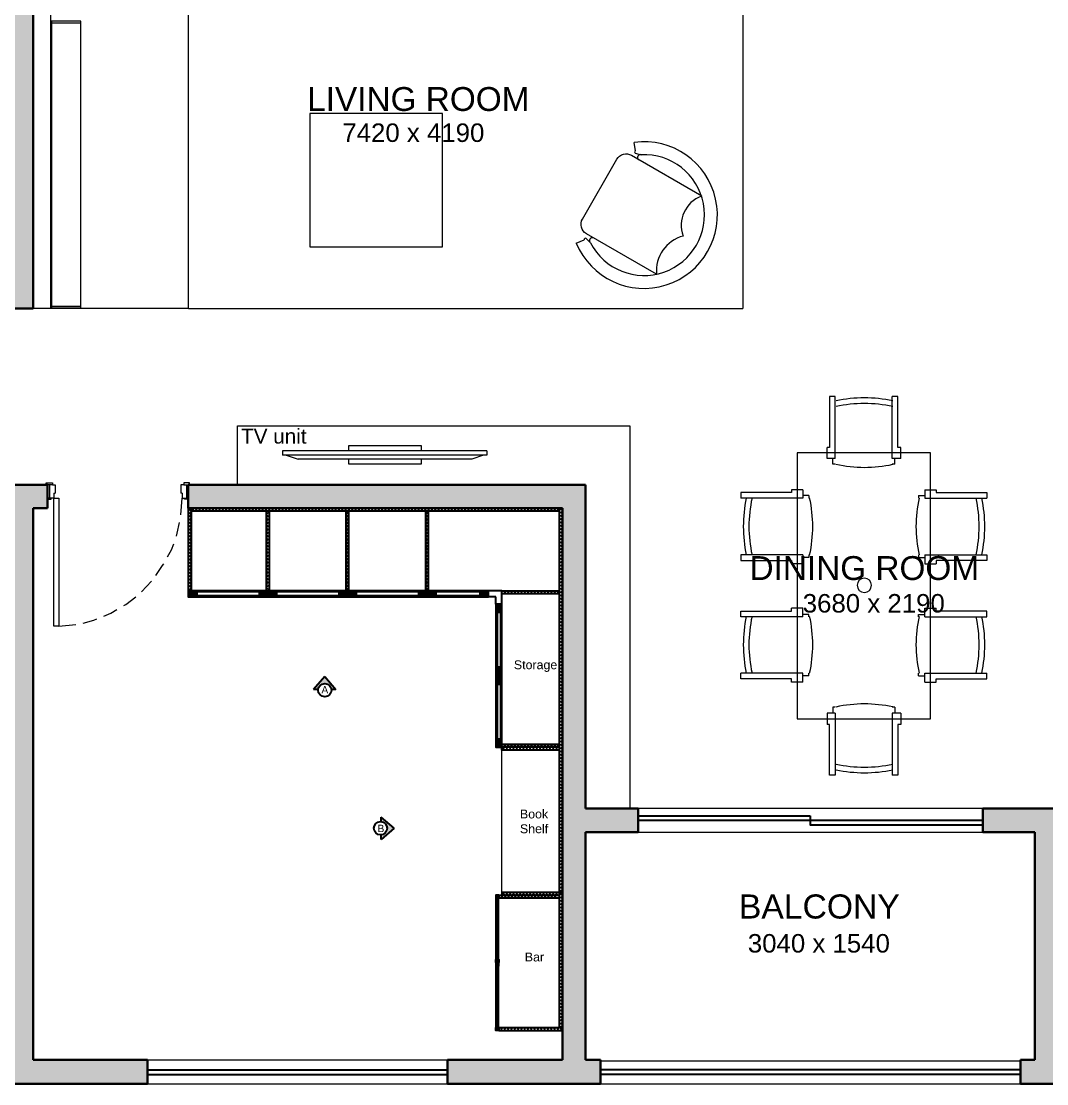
# Model space of a CAD drawing. Header units: millimetres. Extents: x 75500 to 345360, y -224327 to 19532.
# Drawn here: x 92212 to 99149, y -30590 to -23404 of the extents above; entities that cross this region are included whole.
import ezdxf

# ---------------------------------------------------------------- set-up
doc = ezdxf.new("R2010")
doc.units = ezdxf.units.MM
doc.header["$LTSCALE"] = 0.01
doc.layers.add('A- Ele 4', color=250, linetype='Continuous', lineweight=15, true_color=0x333333)
for name, color, linetype, lineweight in [('A- Windows', 150, 'Continuous', 9), ('A-WALL', 7, 'Continuous', 30), ('Cut', 1, 'Continuous', 25), ('ele 0.1', 252, 'Continuous', 13), ('funiture', 11, 'Continuous', 5), ('furniture section', 7, 'Continuous', 25), ('hatch', 251, 'Continuous', 0)]:
    doc.layers.add(name, color=color, linetype=linetype, lineweight=lineweight)
doc.styles.add('Arial$001H0', font='arial.ttf')
doc.styles.get("Standard").update_dxf_attribs({"font": 'arial.ttf'})

# ---------------------------------------------------------------- blocks, each defined once
blk = doc.blocks.new('tv')
at = {"layer": 'funiture'}
for p, q in [((961078.2, -143085), (962460.2, -143085)), ((961078.2, -143114.7), (961078.2, -143085)), ((961099.4, -143085), (961179.1, -143058.8)), ((961179.1, -143058.8), (962355.1, -143058.8)), ((962434.8, -143085), (962355.1, -143058.8)), ((962460.2, -143114.7), (962460.2, -143085)), ((961078.2, -143114.7), (962460.2, -143114.7))]:
    blk.add_line(p, q, dxfattribs=at)
for points in [[(962014.7, -143058.8), (962014.7, -143025), (961519.5, -143025), (961519.5, -143058.8)], [(961519.5, -143114.7), (961519.5, -143148.5), (962014.7, -143148.5), (962014.7, -143114.7)]]:
    blk.add_lwpolyline(points, dxfattribs=at)
blk = doc.blocks.new('azser')
at = {"layer": 'funiture'}
for p, q in [((72586.2, 15185.3), (72628.6, 15185.3)), ((72586.2, 15168.4), (72586.2, 15185.3)), ((72628.6, 15227.7), (72704.7, 15227.7)), ((72628.6, 15168.4), (72628.6, 15227.7)), ((72704.7, 15206.5), (72704.7, 15227.7)), ((72586.2, 14770.5), (72586.2, 14787.5)), ((72586.2, 14770.5), (72628.6, 14770.5)), ((72628.6, 14787.5), (73047.6, 14787.5)), ((72628.6, 14728.2), (72628.6, 14787.5)), ((73047.6, 14749.4), (73047.6, 14787.5)), ((72628.6, 14728.2), (72704.7, 14728.2))]:
    blk.add_line(p, q, dxfattribs=at)
for points in [[(72628.6, 15168.4), (73047.6, 15168.4), (73047.6, 15206.5), (72704.7, 15206.5)], [(72704.7, 14728.2), (72704.7, 14749.4), (73047.6, 14749.4)]]:
    blk.add_lwpolyline(points, dxfattribs=at)
for points in [[(72590.2, 15171.9), (72562.3, 15045.5), (72562.3, 14914.6), (72590.2, 14788.2)], [(72975.9, 14788.2), (73003.8, 14914.6), (73003.8, 15045.5), (72975.9, 15171.9)], [(73014.9, 14788.2), (73041.6, 14914.7), (73041.6, 15045.4), (73014.9, 15171.9)]]:
    blk.add_open_spline(points, degree=3, dxfattribs=at)
blk = doc.blocks.new('werf')
at = {"layer": 'funiture'}
for p, q in [((71803.2, 15227.7), (71727, 15227.7)), ((71727, 15206.5), (71727, 15227.7)), ((71803.2, 15168.4), (71803.2, 15227.7)), ((71845.5, 15185.3), (71803.2, 15185.3)), ((71845.5, 15168.4), (71845.5, 15185.3)), ((71803.2, 14787.5), (71384.1, 14787.5)), ((71384.1, 14749.4), (71384.1, 14787.5)), ((71803.2, 14728.2), (71803.2, 14787.5)), ((71845.5, 14770.5), (71803.2, 14770.5)), ((71845.5, 14770.5), (71845.5, 14787.5)), ((71803.2, 14728.2), (71727, 14728.2))]:
    blk.add_line(p, q, dxfattribs=at)
for points in [[(71803.2, 15168.4), (71384.1, 15168.4), (71384.1, 15206.5), (71727, 15206.5)], [(71727, 14728.2), (71727, 14749.4), (71384.1, 14749.4)]]:
    blk.add_lwpolyline(points, dxfattribs=at)
for points in [[(71421.1, 15171.9), (71394.4, 15045.4), (71394.4, 14914.7), (71421.1, 14788.2)], [(71460.1, 15171.9), (71432.2, 15045.5), (71432.2, 14914.6), (71460.1, 14788.2)], [(71850, 14788.2), (71877.9, 14914.6), (71877.9, 15045.5), (71850, 15171.9)]]:
    blk.add_open_spline(points, degree=3, dxfattribs=at)
blk = doc.blocks.new('werfwef')
at = {"layer": 'funiture'}
for p, q in [((72006.3, 14558.9), (72006.3, 14516.6)), ((72023.3, 14558.9), (72006.3, 14558.9)), ((72425.4, 14558.9), (72408.4, 14558.9)), ((72425.4, 14558.9), (72425.4, 14516.6)), ((71968.2, 14516.6), (71968.2, 14440.4)), ((72023.3, 14516.6), (71968.2, 14516.6)), ((72408.4, 14516.6), (72408.4, 14097.5)), ((72467.7, 14516.6), (72408.4, 14516.6)), ((72467.7, 14516.6), (72467.7, 14440.4)), ((71985.2, 14440.4), (71968.2, 14440.4)), ((72446.5, 14097.5), (72408.4, 14097.5))]:
    blk.add_line(p, q, dxfattribs=at)
for points in [[(72023.3, 14516.6), (72023.3, 14097.5), (71985.2, 14097.5), (71985.2, 14440.4)], [(72467.7, 14440.4), (72446.5, 14440.4), (72446.5, 14097.5)]]:
    blk.add_lwpolyline(points, dxfattribs=at)
for points in [[(72412, 14559.2), (72285.5, 14587), (72154.6, 14587), (72028.1, 14559.1)], [(72028.2, 14173.5), (72154.6, 14145.6), (72285.6, 14145.6), (72412, 14173.5)], [(72028.3, 14134.5), (72154.8, 14107.8), (72285.4, 14107.8), (72411.9, 14134.5)]]:
    blk.add_open_spline(points, degree=3, dxfattribs=at)
blk = doc.blocks.new('qwerf')
at = {"layer": 'funiture'}
for p, q in [((71803.2, 16027.7), (71727, 16027.7)), ((71803.2, 16027.7), (71803.2, 15972.6)), ((71384.1, 16010.7), (71384.1, 15972.6)), ((71803.2, 15972.6), (71384.1, 15972.6)), ((71845.5, 15989.6), (71803.2, 15989.6)), ((71845.5, 15989.6), (71845.5, 15972.6)), ((71727, 15549.4), (71727, 15528.2)), ((71803.2, 15528.2), (71727, 15528.2)), ((71803.2, 15587.5), (71803.2, 15528.2)), ((71845.5, 15570.5), (71803.2, 15570.5)), ((71845.5, 15587.5), (71845.5, 15570.5))]:
    blk.add_line(p, q, dxfattribs=at)
for points in [[(71727, 16027.7), (71727, 16010.7), (71384.1, 16010.7)], [(71803.2, 15587.5), (71384.1, 15587.5), (71384.1, 15549.4), (71727, 15549.4)]]:
    blk.add_lwpolyline(points, dxfattribs=at)
for points in [[(71421.1, 15971.9), (71394.4, 15845.4), (71394.4, 15714.7), (71421.1, 15588.2)], [(71460.1, 15971.9), (71432.2, 15845.5), (71432.2, 15714.6), (71460.1, 15588.2)], [(71850, 15588.2), (71877.9, 15714.6), (71877.9, 15845.5), (71850, 15971.9)]]:
    blk.add_open_spline(points, degree=3, dxfattribs=at)
blk = doc.blocks.new('qwedd')
at = {"layer": 'funiture'}
for p, q in [((72628.6, 16027.7), (72704.7, 16027.7)), ((72628.6, 16027.7), (72628.6, 15972.6)), ((72586.2, 15989.6), (72628.6, 15989.6)), ((72586.2, 15989.6), (72586.2, 15972.6)), ((72628.6, 15972.6), (73047.6, 15972.6)), ((73047.6, 16010.7), (73047.6, 15972.6)), ((72586.2, 15587.5), (72586.2, 15570.5)), ((72586.2, 15570.5), (72628.6, 15570.5)), ((72628.6, 15587.5), (72628.6, 15528.2)), ((72628.6, 15528.2), (72704.7, 15528.2)), ((72704.7, 15549.4), (72704.7, 15528.2))]:
    blk.add_line(p, q, dxfattribs=at)
for points in [[(72704.7, 16027.7), (72704.7, 16010.7), (73047.6, 16010.7)], [(72628.6, 15587.5), (73047.6, 15587.5), (73047.6, 15549.4), (72704.7, 15549.4)]]:
    blk.add_lwpolyline(points, dxfattribs=at)
for points in [[(72590.2, 15971.9), (72562.3, 15845.5), (72562.3, 15714.6), (72590.2, 15588.2)], [(72975.9, 15588.2), (73003.8, 15714.6), (73003.8, 15845.5), (72975.9, 15971.9)], [(73014.9, 15588.2), (73041.6, 15714.7), (73041.6, 15845.4), (73014.9, 15971.9)]]:
    blk.add_open_spline(points, degree=3, dxfattribs=at)
blk = doc.blocks.new('qw f')
at = {"layer": 'funiture'}
for p, q in [((72408.4, 16239.3), (72408.4, 16658.3)), ((72446.5, 16658.3), (72408.4, 16658.3)), ((71968.2, 16239.3), (71968.2, 16315.5)), ((71985.2, 16315.5), (71968.2, 16315.5)), ((72467.7, 16239.3), (72467.7, 16315.5)), ((72023.3, 16239.3), (71968.2, 16239.3)), ((72006.3, 16201.2), (72006.3, 16239.3)), ((72023.3, 16201.2), (72006.3, 16201.2)), ((72467.7, 16239.3), (72408.4, 16239.3)), ((72425.4, 16201.2), (72408.4, 16201.2)), ((72425.4, 16201.2), (72425.4, 16239.3))]:
    blk.add_line(p, q, dxfattribs=at)
for points in [[(72023.3, 16239.3), (72023.3, 16658.3), (71985.2, 16658.3), (71985.2, 16315.5)], [(72467.7, 16315.5), (72446.5, 16315.5), (72446.5, 16658.3)]]:
    blk.add_lwpolyline(points, dxfattribs=at)
for points in [[(72412, 16590.9), (72285.6, 16618.8), (72154.6, 16618.8), (72028.2, 16590.9)], [(72411.9, 16629.9), (72285.4, 16656.5), (72154.8, 16656.5), (72028.3, 16629.9)], [(72028.1, 16201), (72154.6, 16173.1), (72285.5, 16173.1), (72412, 16200.9)]]:
    blk.add_open_spline(points, degree=3, dxfattribs=at)
blk = doc.blocks.new('ASDFGBwrg')
at = {"layer": 'Cut'}
h = blk.add_hatch(color=256, dxfattribs=at)
h.dxf.hatch_style = 1
h.paths.add_polyline_path([(87923.9, 2882.8), (87923.9, 2857.8), (87973.9, 2857.8), (87973.9, 2882.8)])
h.paths.add_polyline_path([(87926.4, 2880.3), (87926.4, 2860.3), (87971.4, 2860.3), (87971.4, 2880.3)], flags=16)
for p, q in [((87926.4, 2880.3), (87971.4, 2860.3)), ((87926.4, 2860.3), (87971.4, 2880.3))]:
    blk.add_line(p, q, dxfattribs=at)
for points in [[(87923.9, 2882.8), (87973.9, 2882.8), (87973.9, 2857.8), (87923.9, 2857.8)], [(87926.4, 2880.3), (87971.4, 2880.3), (87971.4, 2860.3), (87926.4, 2860.3)]]:
    blk.add_lwpolyline(points, close=True, dxfattribs=at)

msp = doc.modelspace()

# ---------------------------------------------------------------- hatches: boundary and pattern name
at = {"layer": 'hatch', "transparency": 33554559}
h = msp.add_hatch(color=256, dxfattribs=at)
h.dxf.hatch_style = 1
h.paths.add_polyline_path([(92431.6, -20198.9), (92431.6, -16927), (95449.6, -16927), (95449.6, -18687.8), (99178.6, -18687.8), (99178.6, -19987.2), (99271.8, -19987.2), (99280.2, -19987.2), (99280.2, -20076.1), (99280.2, -20088.8), (99280.2, -20148.1), (99178.6, -20148.1), (99178.6, -21231.7), (99178.6, -22188.3), (101908.8, -22188.3), (101908.8, -21100.4), (102069.6, -21100.4), (102069.6, -22188.3), (103068.5, -22188.3), (103068.5, -21616.8), (103068.5, -21468.7), (103068.5, -20148.1), (102069.6, -20148.1), (102069.6, -20249.7), (101908.8, -20249.7), (101908.8, -20148.1), (100131, -20148.1), (100131, -20088.8), (100131, -20076.1), (100131, -19987.2), (100139.5, -19987.2), (100228.4, -19987.2), (100228.4, -18687.8), (103229.4, -18687.8), (103229.4, -22349.1), (101138.4, -22349.1), (101138.4, -22438), (101138.4, -22446.5), (101049.5, -22446.5), (101041, -22446.5), (100981.8, -22446.5), (100981.8, -22349.1), (98928.9, -22349.1), (98920.4, -22349.1), (98920.4, -22256), (98920.4, -22247.5), (98920.4, -22188.3), (99022, -22188.3), (99022, -18848.6), (97800.9, -18848.6), (97115.7, -18848.6), (97073.4, -18848.6), (96214.1, -18848.6), (96171.8, -18848.6), (95191.4, -18848.6), (95191.4, -18687.8), (95293, -18687.8), (95293, -17087.8), (95166, -17087.8), (94564.9, -17087.8), (93176.6, -17087.8), (93028.5, -17087.8), (92592.5, -17087.8), (92592.5, -18687.8), (92689.8, -18687.8), (92689.8, -18848.6), (92592.5, -18848.6), (92592.5, -19936.4), (93189.3, -19936.4), (93202, -19936.4), (93202, -20025.3), (93202, -20038), (93202, -20097.3), (92592.5, -20097.3), (92592.5, -20198.9)])
h.paths.add_polyline_path([(101108.8, -18848.6), (102111.9, -18848.6), (102111.9, -19987.2), (101108.8, -19987.2)], flags=16)
h.paths.add_polyline_path([(101227.7, -19278.6), (101227.7, -19543.3), (102081.9, -19543.3), (102081.9, -19278.6)], flags=0)
h.paths.add_polyline_path([(102268.5, -18848.6), (102268.5, -19987.2), (103068.5, -19987.2), (103068.5, -18848.6)], flags=16)
h.paths.add_polyline_path([(102319.2, -19301.7), (102319.2, -19569.1), (103064.6, -19569.1), (103064.6, -19301.7)], flags=0)
h.paths.add_polyline_path([(100389.2, -19987.2), (100389.2, -18848.6), (100952.2, -18848.6), (100952.2, -19987.2)], flags=16)
h.paths.add_polyline_path([(100490.4, -19267.2), (100490.4, -19545.7), (100698.2, -19614.3), (100698.2, -19335.8)], flags=0)
h.paths.add_polyline_path([(81384.2, -22188.3), (82582, -22188.3), (82582, -22349.1), (81540.8, -22349.1), (81540.8, -25938.5), (81540.8, -26518.4), (81540.8, -26539.5), (82442.3, -26539.5), (83153.4, -26539.5), (83343.9, -26539.5), (84050.8, -26539.5), (86912.1, -26539.5), (86912.1, -26437.9), (86971.4, -26437.9), (86979.9, -26437.9), (87073, -26437.9), (87073, -26446.4), (87073, -26539.5), (87161.9, -26539.5), (87170.3, -26539.5), (87170.3, -26628.4), (87170.3, -26636.9), (87170.3, -26696.1), (83492.1, -26696.1), (83492.1, -27496.1), (83331.2, -27496.1), (83331.2, -26696.1), (81384.2, -26696.1)])
h.paths.add_polyline_path([(89070.8, -25345.9), (89070.8, -25257), (89070.8, -25248.5), (89070.8, -25189.3), (89172.4, -25189.3), (89172.4, -23229.5), (89214.7, -23229.5), (89290.9, -23229.5), (89333.3, -23229.5), (89333.3, -23297.2), (89333.3, -23305.7), (89333.3, -23398.8), (89333.3, -23407.3), (89333.3, -25189.3), (90133.2, -25189.3), (90133.2, -23407.3), (90133.2, -23398.8), (90133.2, -23305.7), (90133.2, -23297.2), (90133.2, -23149.1), (92131.1, -23149.1), (92131.1, -22188.3), (92431.6, -22188.3), (92431.6, -22086.7), (92592.5, -22086.7), (92592.5, -22188.3), (94082.4, -22188.3), (94082.4, -22057), (94239, -22057), (94239, -22188.3), (97972.3, -22188.3), (97972.3, -22247.5), (97972.3, -22256), (97972.3, -22349.1), (97959.6, -22349.1), (92292, -22349.1), (92292, -25345.9), (91661.3, -25345.9), (91661.3, -25189.3), (92131.1, -25189.3), (92131.1, -23305.7), (90289.9, -23305.7), (90289.9, -25189.3), (90759.7, -25189.3), (90759.7, -25345.9), (89083.5, -25345.9)])
h.paths.add_polyline_path([(99712, -23635.9), (100981.8, -23635.9), (100981.8, -23496.2), (101041, -23496.2), (101049.5, -23496.2), (101138.4, -23496.2), (101138.4, -23508.9), (101138.4, -23635.9), (103229.4, -23635.9), (103229.4, -30590.3), (102971.2, -30590.3), (102971.2, -30429.4), (103068.5, -30429.4), (103068.5, -30328.6), (103068.5, -30252.4), (103068.5, -29489), (103068.5, -29412.8), (103068.5, -28888.7), (102971.2, -28888.7), (102971.2, -28727.9), (103068.5, -28727.9), (103068.5, -23796.7), (99868.6, -23796.7), (99868.6, -26717.3), (99712, -26717.3)])
h.paths.add_polyline_path([(88122.7, -26539.5), (88131.2, -26539.5), (92380.8, -26539.5), (92389.3, -26539.5), (92389.3, -26628.4), (92389.3, -26636.9), (92389.3, -26696.1), (92292, -26696.1), (92292, -30429.4), (93066.5, -30429.4), (93066.5, -30590.3), (91889.8, -30590.3), (91889.8, -30429.4), (92131.1, -30429.4), (92131.1, -28457), (92029.5, -28457), (92029.5, -28414.6), (92029.5, -28338.4), (92029.5, -28300.4), (92131.1, -28300.4), (92131.1, -26696.1), (91737.5, -26696.1), (91589.3, -26696.1), (88380.9, -26696.1), (88380.9, -28300.4), (89921.6, -28300.4), (89921.6, -28359.6), (89921.6, -28368.1), (89921.6, -28457), (89913.1, -28457), (88220, -28457), (88220, -26696.1), (88122.7, -26696.1), (88122.7, -26636.9), (88122.7, -26628.4)])
h.paths.add_polyline_path([(93341.7, -26539.5), (93350.1, -26539.5), (96029.5, -26539.5), (96029.5, -28727.9), (96385, -28727.9), (96385, -28888.7), (96029.5, -28888.7), (96029.5, -30429.4), (96131.1, -30429.4), (96131.1, -30590.3), (95094, -30590.3), (95094, -30429.4), (95872.9, -30429.4), (95872.9, -26696.1), (95472.9, -26696.1), (94571.3, -26696.1), (93673.9, -26696.1), (93341.7, -26696.1), (93341.7, -26636.9), (93341.7, -26628.4)])
h.paths.add_polyline_path([(86692, -22349.1), (86692, -22188.3), (89333.3, -22188.3), (89333.3, -22446.5), (89172.4, -22446.5), (89172.4, -22349.1), (87593.6, -22349.1), (87593.6, -22835.9), (87593.6, -22984), (87593.6, -24457), (87593.6, -25053.8), (87593.6, -25189.3), (88220, -25189.3), (88220, -25248.5), (88220, -25257), (88220, -25345.9), (88211.6, -25345.9), (87073, -25345.9), (87073, -25477.1), (87073, -25489.8), (86979.9, -25489.8), (86971.4, -25489.8), (86912.1, -25489.8), (86912.1, -25345.9), (86772.4, -25345.9), (86759.7, -25345.9), (86759.7, -25257), (86759.7, -25248.5), (86759.7, -25189.3), (87390.4, -25189.3), (87390.4, -25053.8), (87390.4, -24457), (87390.4, -22984), (87390.4, -22835.9), (87390.4, -22349.1)])
h.paths.add_polyline_path([(98717.3, -28888.7), (98717.3, -28727.9), (99712, -28727.9), (99712, -27716.2), (99868.6, -27716.2), (99868.6, -28727.9), (101100.3, -28727.9), (101108.8, -28727.9), (101108.8, -28816.7), (101108.8, -28888.7), (100190.3, -28888.7), (100190.3, -28990.3), (100131, -28990.3), (100118.3, -28990.3), (100029.4, -28990.3), (100029.4, -28977.6), (100029.4, -28888.7), (99229.4, -28888.7), (99229.4, -30429.4), (100029.4, -30429.4), (100029.4, -29777.6), (100029.4, -29769.1), (100118.3, -29769.1), (100131, -29769.1), (100190.3, -29769.1), (100190.3, -30429.4), (100291.8, -30429.4), (100291.8, -30590.3), (98971.2, -30590.3), (98971.2, -30429.4), (99068.6, -30429.4), (99068.6, -28888.7)])
h.paths.add_polyline_path([(84613.7, -22349.1), (84613.7, -22188.3), (85913.2, -22188.3), (85913.2, -22349.1), (85811.6, -22349.1), (85811.6, -25189.3), (85913.2, -25189.3), (85913.2, -25248.5), (85913.2, -25257), (85913.2, -25345.9), (85900.5, -25345.9), (85650.8, -25345.9), (85650.8, -22349.1)])
h.paths.add_polyline_path([(93472.9, -18848.6), (93472.9, -18687.8), (94239, -18687.8), (94239, -19449.7), (94239, -20228.5), (94082.4, -20228.5), (94082.4, -20097.3), (93980.8, -20097.3), (93980.8, -20025.3), (93980.8, -19936.4), (93989.3, -19936.4), (94082.4, -19936.4), (94082.4, -18848.6)])
h.paths.add_polyline_path([(89333.3, -24402.5), (89333.3, -24487.8), (89333.3, -24356.5)])
at = {"layer": 'hatch'}
h = msp.add_hatch(dxfattribs=at)
h.set_pattern_fill('ANSI37', color=256, scale=5, angle=180)
h.set_pattern_definition([(225, (93361.174, -26696.141), (11.2253, -11.2253), []), (315, (93361.174, -26696.141), (11.2253, 11.2253), [])])
h.paths.add_polyline_path([(93341.7, -26696.1), (93341.7, -27256.1), (93361.2, -27256.1), (93361.2, -26715.1), (93361.2, -26696.1)])
h = msp.add_hatch(dxfattribs=at)
h.set_pattern_fill('ANSI37', color=256, scale=5, angle=180)
h.set_pattern_definition([(225, (95853.858, -26696.141), (11.22532, -11.22532), []), (315, (95853.858, -26696.141), (11.22532, 11.22532), [])])
h.paths.add_polyline_path([(93361.2, -26696.1), (93361.2, -26715.1), (93866.4, -26715.1), (93885.4, -26715.1), (94390.6, -26715.1), (94409.6, -26715.1), (94914.9, -26715.1), (94933.9, -26715.1), (95853.9, -26715.1), (95853.9, -26696.1)])
h = msp.add_hatch(dxfattribs=at)
h.set_pattern_fill('ANSI37', color=256, scale=5, angle=180)
h.set_pattern_definition([(225, (93870.927, -27256.141), (11.2253, -11.2253), []), (315, (93870.927, -27256.141), (11.2253, 11.2253), [])])
h.paths.add_polyline_path([(93870.9, -27256.1), (93889.9, -27256.1), (93889.9, -26715.1), (93870.9, -26715.1)])
h = msp.add_hatch(dxfattribs=at)
h.set_pattern_fill('ANSI37', color=256, scale=5, angle=180)
h.set_pattern_definition([(225, (94409.73, -27256.141), (11.2253, -11.2253), []), (315, (94409.73, -27256.141), (11.2253, 11.2253), [])])
h.paths.add_polyline_path([(94409.7, -27256.1), (94428.7, -27256.1), (94428.7, -26715.1), (94409.7, -26715.1)])
h = msp.add_hatch(dxfattribs=at)
h.set_pattern_fill('ANSI37', color=256, scale=5, angle=180)
h.set_pattern_definition([(225, (94948.433, -27256.141), (11.2253, -11.2253), []), (315, (94948.433, -27256.141), (11.2253, 11.2253), [])])
h.paths.add_polyline_path([(94948.4, -27256.1), (94967.4, -27256.1), (94967.4, -26715.1), (94948.4, -26715.1)])
h = msp.add_hatch(dxfattribs=at)
h.set_pattern_fill('ANSI37', color=256, scale=5, angle=180)
h.set_pattern_definition([(225, (95872.858, -26715.141), (11.22532, -11.22532), []), (315, (95872.858, -26715.141), (11.22532, 11.22532), [])])
h.paths.add_polyline_path([(95872.9, -26696.1), (95853.9, -26696.1), (95853.9, -30210.4), (95872.9, -30210.4)])
h = msp.add_hatch(dxfattribs=at)
h.set_pattern_fill('ANSI34', color=256, angle=180)
h.set_pattern_definition([(225, (93374.215, -27296.141), (13.4704, -13.4704), []), (225, (93369.725, -27296.141), (13.4704, -13.4704), []), (225, (93365.235, -27296.141), (13.4704, -13.4704), []), (225, (93360.745, -27296.141), (13.4704, -13.4704), [])])
h.paths.add_polyline_path([(93341.7, -27256.1), (93341.7, -27296.1), (93880.4, -27296.1), (93880.4, -27256.1)])
h.paths.add_polyline_path([(93349.2, -27263.6), (93349.2, -27288.6), (93872.9, -27288.6), (93872.9, -27263.6)], flags=16)
h = msp.add_hatch(dxfattribs=at)
h.set_pattern_fill('ANSI34', color=256, angle=180)
h.set_pattern_definition([(225, (93912.968, -27296.141), (13.4704, -13.4704), []), (225, (93908.478, -27296.141), (13.4704, -13.4704), []), (225, (93903.988, -27296.141), (13.4704, -13.4704), []), (225, (93899.498, -27296.141), (13.4704, -13.4704), [])])
h.paths.add_polyline_path([(93880.4, -27256.1), (93880.4, -27296.1), (94419.2, -27296.1), (94419.2, -27256.1)])
h.paths.add_polyline_path([(93887.9, -27263.6), (93887.9, -27288.6), (94411.7, -27288.6), (94411.7, -27263.6)], flags=16)
h = msp.add_hatch(dxfattribs=at)
h.set_pattern_fill('ANSI34', color=256, angle=180)
h.set_pattern_definition([(225, (94451.722, -27296.141), (13.4704, -13.4704), []), (225, (94447.232, -27296.141), (13.4704, -13.4704), []), (225, (94442.741, -27296.141), (13.4704, -13.4704), []), (225, (94438.251, -27296.141), (13.4704, -13.4704), [])])
h.paths.add_polyline_path([(94419.2, -27256.1), (94419.2, -27296.1), (94957.9, -27296.1), (94957.9, -27256.1)])
h.paths.add_polyline_path([(94426.7, -27263.6), (94426.7, -27288.6), (94950.4, -27288.6), (94950.4, -27263.6)], flags=16)
h = msp.add_hatch(dxfattribs=at)
h.set_pattern_fill('ANSI34', color=256, angle=180)
h.set_pattern_definition([(225, (95443.705, -27256.141), (13.4704, -13.4704), []), (225, (95439.215, -27256.141), (13.4704, -13.4704), []), (225, (95434.725, -27256.141), (13.4704, -13.4704), []), (225, (95430.235, -27256.141), (13.4704, -13.4704), [])])
h.paths.add_polyline_path([(94957.9, -27256.1), (94957.9, -27296.1), (95372.9, -27296.1), (95372.9, -27256.1)])
h.paths.add_polyline_path([(95365.4, -27288.6), (95365.4, -27263.6), (95386.2, -27263.6), (95001.2, -27263.6), (94965.4, -27263.6), (94965.4, -27288.6), (95001.2, -27288.6), (95386.2, -27288.6)])
h = msp.add_hatch(dxfattribs=at)
h.set_pattern_fill('ANSI37', color=256, scale=5, angle=180)
h.set_pattern_definition([(225, (95853.858, -27256.141), (11.2253, -11.2253), []), (315, (95853.858, -27256.141), (11.2253, 11.2253), [])])
h.paths.add_polyline_path([(95853.9, -27256.1), (95462.9, -27256.1), (95462.9, -27275.1), (95853.9, -27275.1)])
h = msp.add_hatch(dxfattribs=at)
h.set_pattern_fill('ANSI34', color=256, angle=180)
h.set_pattern_definition([(225, (95462.858, -27346.141), (13.4704, -13.4704), []), (225, (95458.368, -27346.141), (13.4704, -13.4704), []), (225, (95453.878, -27346.141), (13.4704, -13.4704), []), (225, (95449.388, -27346.141), (13.4704, -13.4704), [])])
h.paths.add_polyline_path([(95462.9, -27828.8), (95462.9, -27346.1), (95422.9, -27346.1), (95422.9, -27828.8)])
h.paths.add_polyline_path([(95455.4, -27821.3), (95455.4, -27771.3), (95455.4, -27403.6), (95455.4, -27353.6), (95430.4, -27353.6), (95430.4, -27403.6), (95430.4, -27771.3), (95430.4, -27821.3)], flags=16)
h.paths.add_polyline_path([(95452.9, -27401.1), (95452.9, -27356.1), (95432.9, -27356.1), (95432.9, -27401.1)], flags=0)
h = msp.add_hatch(color=256, dxfattribs=at)
h.dxf.hatch_style = 1
h.paths.add_polyline_path([(94189.7, -27923.1), (94264.9, -27835.1), (94340.2, -27923.1), (94309.6, -27923.1, 0.892212), (94220.2, -27923.1)])
h = msp.add_hatch(dxfattribs=at)
h.set_pattern_fill('ANSI34', color=256, angle=180)
h.set_pattern_definition([(225, (95462.858, -27831.784), (13.4704, -13.4704), []), (225, (95458.368, -27831.784), (13.4704, -13.4704), []), (225, (95453.878, -27831.784), (13.4704, -13.4704), []), (225, (95449.388, -27831.784), (13.4704, -13.4704), [])])
h.paths.add_polyline_path([(95462.9, -28295.4), (95462.9, -27831.8), (95422.9, -27831.8), (95422.9, -28314.4), (95462.9, -28314.4)])
h.paths.add_polyline_path([(95455.4, -28256.9), (95455.4, -27889.3), (95455.4, -27839.3), (95430.4, -27839.3), (95430.4, -27889.3), (95430.4, -28256.9), (95430.4, -28306.9), (95455.4, -28306.9)], flags=16)
h.paths.add_polyline_path([(95452.9, -27886.8), (95452.9, -27841.8), (95432.9, -27841.8), (95432.9, -27886.8)], flags=0)
h = msp.add_hatch(dxfattribs=at)
h.set_pattern_fill('ANSI37', color=256, scale=5, angle=180)
h.set_pattern_definition([(225, (95853.858, -28295.427), (11.2253, -11.2253), []), (315, (95853.858, -28295.427), (11.2253, 11.2253), [])])
h.paths.add_polyline_path([(95853.9, -28295.4), (95462.9, -28295.4), (95462.9, -28314.4), (95853.9, -28314.4)])
h = msp.add_hatch(dxfattribs=at)
h.set_pattern_fill('ANSI37', color=256, scale=5, angle=180)
h.set_pattern_definition([(225, (95462.858, -28333.427), (11.2253, -11.2253), []), (315, (95462.858, -28333.427), (11.2253, 11.2253), [])])
h.paths.add_polyline_path([(95462.9, -28333.4), (95462.9, -28314.4), (95853.9, -28314.4), (95853.9, -28333.4)])
h = msp.add_hatch(color=256, dxfattribs=at)
h.dxf.hatch_style = 1
h.paths.add_polyline_path([(94646.9, -28786.9), (94735, -28862.2), (94646.9, -28937.5), (94646.9, -28906.9, 0.892212), (94646.9, -28817.5)])
h = msp.add_hatch(color=256, dxfattribs=at)
h.dxf.hatch_style = 1
h.paths.add_polyline_path([(95422.9, -29314.4), (95422.9, -29334.4), (95427.9, -29334.4), (95427.9, -29319.4), (95437.9, -29319.4), (95437.9, -29334.4), (95442.9, -29334.4), (95442.9, -29314.4)])
h = msp.add_hatch(dxfattribs=at)
h.set_pattern_fill('ANSI37', color=256, scale=5, angle=180)
h.set_pattern_definition([(225, (95833.858, -29314.427), (11.2253, -11.2253), []), (315, (95833.858, -29314.427), (11.2253, 11.2253), [])])
h.paths.add_polyline_path([(95833.9, -29314.4), (95442.9, -29314.4), (95442.9, -29333.4), (95833.9, -29333.4)])
h = msp.add_hatch(dxfattribs=at)
h.set_pattern_fill('ANSI37', color=256, scale=5, angle=180)
h.set_pattern_definition([(225, (95462.858, -29314.427), (11.2253, -11.2253), []), (315, (95462.858, -29314.427), (11.2253, 11.2253), [])])
h.paths.add_polyline_path([(95853.9, -29314.4), (95853.9, -29295.4), (95462.9, -29295.4), (95462.9, -29314.4)])
h = msp.add_hatch(color=256, dxfattribs=at)
h.dxf.hatch_style = 1
h.paths.add_polyline_path([(95422.9, -29770.4), (95422.9, -29750.4), (95427.9, -29750.4), (95427.9, -29765.4), (95428.9, -29765.4), (95436.9, -29765.4), (95437.9, -29765.4), (95437.9, -29750.4), (95442.9, -29750.4), (95442.9, -29770.4)])
h = msp.add_hatch(color=256, dxfattribs=at)
h.dxf.hatch_style = 1
h.paths.add_polyline_path([(95422.9, -29773.4), (95422.9, -29793.4), (95427.9, -29793.4), (95427.9, -29778.4), (95437.9, -29778.4), (95437.9, -29793.4), (95442.9, -29793.4), (95442.9, -29773.4)])
h = msp.add_hatch(color=256, dxfattribs=at)
h.dxf.hatch_style = 1
h.paths.add_polyline_path([(95422.9, -30229.4), (95422.9, -30209.4), (95427.9, -30209.4), (95427.9, -30224.4), (95428.9, -30224.4), (95436.9, -30224.4), (95437.9, -30224.4), (95437.9, -30209.4), (95442.9, -30209.4), (95442.9, -30229.4)])
h = msp.add_hatch(dxfattribs=at)
h.set_pattern_fill('ANSI37', color=256, scale=5, angle=180)
h.set_pattern_definition([(225, (95852.858, -30210.427), (11.2253, -11.2253), []), (315, (95852.858, -30210.427), (11.2253, 11.2253), [])])
h.paths.add_polyline_path([(95872.9, -30210.4), (95833.9, -30210.4), (95442.9, -30210.4), (95442.9, -30229.4), (95872.9, -30229.4)])

# ---------------------------------------------------------------- linework, layer by layer
at = {"color": 7, "linetype": 'Continuous', "lineweight": 5}
for p, q in [((92402, -26539.5), (92402, -26628.4)), ((92423.2, -26539.5), (92440.1, -26539.5)), ((92440.1, -26539.5), (92440.1, -26594.6)), ((93290.9, -26539.5), (93290.9, -26594.6)), ((93312, -26539.5), (93290.9, -26539.5)), ((93329, -26539.5), (93329, -26628.4)), ((92431.6, -26628.4), (92402, -26628.4)), ((92431.6, -26594.6), (92431.6, -26628.4)), ((92431.6, -26594.6), (92440.1, -26594.6)), ((93299.3, -26594.6), (93290.9, -26594.6)), ((93299.3, -26594.6), (93299.3, -26628.4)), ((93299.3, -26628.4), (93329, -26628.4))]:
    msp.add_line(p, q, dxfattribs=at)
at = {"color": 8, "linetype": 'Continuous', "lineweight": 5}
for p, q in [((93290.9, -26742.7), (93299.3, -26628.4)), ((93024.2, -27263.3), (93091.9, -27191.4)), ((92465.5, -27496.1), (92579.8, -27483.4)), ((98717.3, -28727.9), (96385, -28727.9)), ((96385, -28888.7), (98717.3, -28888.7)), ((95422.9, -29750.4), (95422.9, -29334.4)), ((95442.9, -29770.4), (95442.9, -29334.4)), ((95442.9, -29750.4), (95442.9, -29334.4)), ((95422.9, -30209.4), (95422.9, -29793.4)), ((95442.9, -30209.4), (95442.9, -29793.4)), ((95442.9, -30209.4), (95442.9, -29793.4)), ((93066.5, -30429.4), (95094, -30429.4)), ((98971.2, -30437.9), (96131.1, -30437.9)), ((93066.5, -30590.3), (95094, -30590.3)), ((96131.1, -30590.3), (98971.2, -30590.3))]:
    msp.add_line(p, q, dxfattribs=at)
at = {"color": 7, "linetype": 'Continuous', "lineweight": 5}
for points in [[(92380.8, -26539.5), (92380.8, -26526.8), (92423.2, -26526.8), (92423.2, -26539.5)], [(93350.1, -26539.5), (93350.1, -26526.8), (93312, -26526.8), (93312, -26539.5)], [(92465.5, -26628.4), (92465.5, -27496.1), (92431.6, -27496.1), (92431.6, -26628.4)]]:
    msp.add_lwpolyline(points, close=True, dxfattribs=at)
for points in [[(92402, -26628.4), (92389.3, -26628.4), (92389.3, -26636.9), (92414.7, -26636.9), (92414.7, -26628.4)], [(93329, -26628.4), (93341.7, -26628.4), (93341.7, -26636.9), (93316.3, -26636.9), (93316.3, -26628.4)]]:
    msp.add_lwpolyline(points, dxfattribs=at)
at = {"color": 8, "linetype": 'Continuous', "lineweight": 5}
for points in [[(93261.3, -26886.6), (93265.5, -26865.5), (93282.4, -26793.5)], [(93202, -27026.3), (93227.4, -26979.7), (93244.3, -26937.4)], [(93121.6, -27153.3), (93168.1, -27085.6), (93176.6, -27072.9)], [(92905.7, -27356.5), (92918.4, -27348), (92986.1, -27297.2)], [(92630.6, -27475), (92702.5, -27453.8), (92723.7, -27445.3)], [(92770.3, -27428.4), (92816.8, -27407.2), (92859.1, -27381.8)]]:
    msp.add_lwpolyline(points, dxfattribs=at)
at = {"layer": 'A- Ele 4'}
for p, q in [((92292, -22758.7), (92292, -24849.1)), ((93342, -25345.9), (93342, -22829.3)), ((92412, -25345.9), (92412, -22911.1)), ((92415.5, -23404.1), (92415.5, -25343.4)), ((92614.5, -23404.1), (92415.5, -23404.1)), ((92415.5, -23414.1), (92614.5, -23414.1)), ((92614.5, -25343.4), (92614.5, -23404.1)), ((96366.6, -24280.8), (96358.8, -24223)), ((96365.6, -24295), (96405.6, -24306.5)), ((92292, -25345.9), (92292, -24849.1)), ((95966.5, -24903.9), (96020.5, -24881.6)), ((96032.3, -24873.6), (96062.3, -24902.4)), ((93342, -25345.9), (92412, -25345.9)), ((92615.5, -25333.4), (92415.5, -25333.4)), ((92614.5, -25343.4), (92415.5, -25343.4)), ((93673.9, -26539.5), (93673.9, -26139.5)), ((93673.9, -26139.5), (96329.5, -26139.5)), ((96329.5, -26139.5), (96329.5, -28727.9)), ((95872.9, -27297.2), (95872.9, -30429.4)), ((95462.9, -29314.4), (95462.9, -28314.4))]:
    msp.add_line(p, q, dxfattribs=at)
at = {"layer": 'A- Windows', "lineweight": 25}
for p, q in [((96385, -28778.7), (97549, -28778.7)), ((96385, -28808.3), (98717.3, -28808.3)), ((95428.9, -29319.4), (95428.9, -29765.4)), ((95428.9, -29319.4), (95436.9, -29319.4)), ((95436.9, -29319.4), (95436.9, -29765.4)), ((95428.9, -29765.4), (95436.9, -29765.4)), ((95428.9, -29778.4), (95428.9, -30224.4)), ((95428.9, -29778.4), (95436.9, -29778.4)), ((95436.9, -29778.4), (95436.9, -30224.4)), ((95428.9, -30224.4), (95436.9, -30224.4)), ((93066.5, -30497.2), (95094, -30497.2)), ((93066.5, -30526.8), (95094, -30526.8)), ((98971.2, -30497.2), (96131.1, -30497.2)), ((98971.2, -30526.8), (96131.1, -30526.8))]:
    msp.add_line(p, q, dxfattribs=at)
msp.add_lwpolyline([(97549, -28778.7), (97549, -28837.9), (98717.3, -28837.9)], dxfattribs=at)
at = {"layer": 'A-WALL'}
for p, q in [((92292, -22349.1), (92292, -25345.9)), ((91661.3, -25345.9), (92292, -25345.9)), ((88122.7, -26539.5), (92389.3, -26539.5)), ((92389.3, -26696.1), (92389.3, -26539.5)), ((93341.7, -26539.5), (96029.5, -26539.5)), ((93341.7, -26696.1), (93341.7, -26539.5)), ((96029.5, -28727.9), (96029.5, -26539.5)), ((92292, -26696.1), (92389.3, -26696.1)), ((92292, -30429.4), (92292, -26696.1)), ((93341.7, -26696.1), (95872.9, -26696.1)), ((95872.9, -30429.4), (95872.9, -26696.1)), ((96029.5, -28727.9), (96385, -28727.9)), ((96385, -28727.9), (96385, -28888.7)), ((98717.3, -28888.7), (98717.3, -28727.9)), ((98717.3, -28727.9), (99712, -28727.9)), ((96029.5, -28888.7), (96385, -28888.7)), ((96029.5, -30429.4), (96029.5, -28888.7)), ((98717.3, -28888.7), (99068.6, -28888.7)), ((99068.6, -30429.4), (99068.6, -28888.7)), ((92292, -30429.4), (93066.5, -30429.4)), ((93066.5, -30429.4), (93066.5, -30590.3)), ((95094, -30590.3), (95094, -30429.4)), ((95094, -30429.4), (95872.9, -30429.4)), ((96029.5, -30429.4), (96131.1, -30429.4)), ((96131.1, -30590.3), (96131.1, -30429.4)), ((98971.2, -30429.4), (99068.6, -30429.4)), ((98971.2, -30590.3), (98971.2, -30429.4)), ((91889.8, -30590.3), (93066.5, -30590.3)), ((95094, -30590.3), (96131.1, -30590.3)), ((98971.2, -30590.3), (100291.8, -30590.3))]:
    msp.add_line(p, q, dxfattribs=at)
at = {"layer": 'Cut'}
for centre in [(94264.9, -27928.2), (94641.8, -28862.2)]:
    msp.add_circle(centre, 45, dxfattribs=at)
at = {"layer": 'ele 0.1'}
for p in [(97092, -22349.1), (93342, -25345.9)]:
    msp.add_line(p, (97092, -25345.9), dxfattribs=at)
at = {"layer": 'funiture'}
for points in [[(94163.3, -24929.9), (95060.6, -24929.9), (95060.6, -24028.3), (94163.3, -24028.3)], [(97460.1, -26323.7), (97460.1, -28122.6), (98361.7, -28122.6), (98361.7, -26323.7)]]:
    msp.add_lwpolyline(points, close=True, dxfattribs=at)
msp.add_lwpolyline([(96508.9, -25114.2), (96034.6, -24841, -0.414214), (96007.8, -24741.4), (96240.7, -24337.1, -0.414214), (96340.3, -24310.3), (96814.6, -24583.6), (96812.8, -24586.7)], format="xyb", dxfattribs=at)
msp.add_lwpolyline([(92412, -25345.9), (92292, -25345.9)], dxfattribs=at)
for centre, radius, start, end in [((96424.9, -24714.5), 495.9, 202.44668, 97.65544), ((96367.6, -24288), 7.29, 97.65544, 253.96941), ((96424.9, -24714.5), 408.4, 207.3884, 92.71372), ((96399.9, -24325.9), 20.2, 73.72519, 228.11924), ((96886.2, -24783.1), 209.7, 110.49442, 200.40497), ((96753.6, -25093.4), 245.7, 105.08267, 184.8705), ((96027.2, -24878.8), 7.29, 46.13271, 202.44668), ((96076.2, -24887.8), 20.2, 71.98288, 226.37693)]:
    msp.add_arc(centre, radius, start, end, dxfattribs=at)
for points in [[(97915.2, -27170.2), (97888.3, -27170.2), (97866.5, -27192), (97866.5, -27218.9)], [(97866.5, -27218.9), (97866.5, -27245.8), (97888.3, -27267.6), (97915.2, -27267.6)], [(97963.8, -27218.9), (97963.8, -27192), (97942, -27170.2), (97915.2, -27170.2)], [(97915.2, -27267.6), (97942, -27267.6), (97963.8, -27245.8), (97963.8, -27218.9)]]:
    msp.add_open_spline(points, degree=3, dxfattribs=at)
at = {"layer": 'furniture section'}
for p, q in [((93341.7, -26696.1), (93341.7, -27256.1)), ((93361.2, -26696.1), (93341.7, -26696.1)), ((93361.2, -26696.1), (95872.9, -26696.1)), ((93361.2, -26696.1), (93361.2, -27256.1)), ((93361.2, -26715.1), (95853.9, -26715.1)), ((93870.9, -27256.1), (93870.9, -26715.1)), ((93889.9, -27256.1), (93889.9, -26715.1)), ((94409.7, -27256.1), (94409.7, -26715.1)), ((94428.7, -27256.1), (94428.7, -26715.1)), ((94832.2, -26715.1), (94851.2, -26715.1)), ((94948.4, -27256.1), (94948.4, -26715.1)), ((94967.4, -27256.1), (94967.4, -26715.1)), ((95853.9, -30210.4), (95853.9, -26696.1)), ((95872.9, -30229.4), (95872.9, -26696.1)), ((93341.7, -27256.1), (93341.7, -27296.1)), ((93361.2, -27256.1), (93341.7, -27256.1)), ((93341.7, -27256.1), (93361.2, -27256.1)), ((93870.9, -27256.1), (93889.9, -27256.1)), ((94409.7, -27256.1), (94428.7, -27256.1)), ((94438.7, -27256.1), (94419.2, -27256.1)), ((94419.2, -27256.1), (94438.7, -27256.1)), ((94948.4, -27256.1), (94967.4, -27256.1)), ((94957.9, -27256.1), (94957.9, -27296.1)), ((94957.9, -27256.1), (94957.9, -27296.1)), ((95462.9, -27256.1), (95372.9, -27256.1)), ((95422.9, -27296.1), (95372.9, -27296.1)), ((95422.9, -27346.1), (95422.9, -27296.1)), ((95462.9, -27256.1), (95853.9, -27256.1)), ((95462.9, -27346.1), (95462.9, -27256.1)), ((95462.9, -27275.1), (95853.9, -27275.1)), ((95462.9, -27346.1), (95422.9, -27346.1)), ((94264.9, -27835.1), (94189.7, -27923.1)), ((94264.9, -27835.1), (94340.2, -27923.1)), ((95462.9, -27828.8), (95422.9, -27828.8)), ((95462.9, -27831.8), (95422.9, -27831.8)), ((94220.2, -27923.1), (94189.7, -27923.1)), ((94340.2, -27923.1), (94309.6, -27923.1)), ((95853.9, -28295.4), (95462.9, -28295.4)), ((95853.9, -28314.4), (95462.9, -28314.4)), ((95462.9, -28333.4), (95462.9, -28314.4)), ((95853.9, -28333.4), (95462.9, -28333.4)), ((94735, -28862.2), (94646.9, -28786.9)), ((94646.9, -28817.5), (94646.9, -28786.9)), ((94735, -28862.2), (94646.9, -28937.5)), ((94646.9, -28937.5), (94646.9, -28906.9)), ((95442.9, -29314.4), (95853.9, -29314.4)), ((95442.9, -29314.4), (95442.9, -29333.4)), ((95462.9, -29295.4), (95873.9, -29295.4)), ((95462.9, -29295.4), (95462.9, -29314.4)), ((95427.9, -29334.4), (95428.9, -29334.4)), ((95437.9, -29334.4), (95436.9, -29334.4)), ((95442.9, -29333.4), (95853.9, -29333.4)), ((95427.9, -29750.4), (95428.9, -29750.4)), ((95437.9, -29750.4), (95436.9, -29750.4)), ((95442.9, -29770.4), (95442.9, -29751.4)), ((95427.9, -29793.4), (95428.9, -29793.4)), ((95437.9, -29793.4), (95436.9, -29793.4)), ((95427.9, -30209.4), (95428.9, -30209.4)), ((95437.9, -30209.4), (95436.9, -30209.4)), ((95442.9, -30210.4), (95872.9, -30210.4)), ((95442.9, -30229.4), (95442.9, -30210.4)), ((95442.9, -30229.4), (95872.9, -30229.4))]:
    msp.add_line(p, q, dxfattribs=at)
for points in [[(93880.4, -27256.1), (93341.7, -27256.1), (93341.7, -27296.1), (93880.4, -27296.1)], [(93872.9, -27263.6), (93349.2, -27263.6), (93349.2, -27288.6), (93872.9, -27288.6)], [(94419.2, -27256.1), (93880.4, -27256.1), (93880.4, -27296.1), (94419.2, -27296.1)], [(94411.7, -27263.6), (93887.9, -27263.6), (93887.9, -27288.6), (94411.7, -27288.6)], [(94957.9, -27256.1), (94419.2, -27256.1), (94419.2, -27296.1), (94957.9, -27296.1)], [(94950.4, -27263.6), (94426.7, -27263.6), (94426.7, -27288.6), (94950.4, -27288.6)], [(95372.9, -27256.1), (94957.9, -27256.1), (94957.9, -27296.1), (95372.9, -27296.1)], [(95365.4, -27263.6), (94965.4, -27263.6), (94965.4, -27288.6), (95365.4, -27288.6)], [(95430.4, -27821.3), (95455.4, -27821.3), (95455.4, -27353.6), (95430.4, -27353.6)], [(95430.4, -27839.3), (95430.4, -28306.9), (95455.4, -28306.9), (95455.4, -27839.3)], [(95442.9, -29314.4), (95422.9, -29314.4), (95422.9, -29334.4), (95427.9, -29334.4), (95427.9, -29319.4), (95437.9, -29319.4), (95437.9, -29334.4), (95442.9, -29334.4)], [(95442.9, -29770.4), (95422.9, -29770.4), (95422.9, -29750.4), (95427.9, -29750.4), (95427.9, -29765.4), (95437.9, -29765.4), (95437.9, -29750.4), (95442.9, -29750.4)], [(95442.9, -29773.4), (95422.9, -29773.4), (95422.9, -29793.4), (95427.9, -29793.4), (95427.9, -29778.4), (95437.9, -29778.4), (95437.9, -29793.4), (95442.9, -29793.4)], [(95442.9, -30229.4), (95422.9, -30229.4), (95422.9, -30209.4), (95427.9, -30209.4), (95427.9, -30224.4), (95437.9, -30224.4), (95437.9, -30209.4), (95442.9, -30209.4)]]:
    msp.add_lwpolyline(points, close=True, dxfattribs=at)
for points in [[(95462.9, -27828.8), (95462.9, -27346.1), (95422.9, -27346.1), (95422.9, -27828.8)], [(95422.9, -27831.8), (95422.9, -28314.4), (95462.9, -28314.4), (95462.9, -27831.8)]]:
    msp.add_lwpolyline(points, dxfattribs=at)

# ---------------------------------------------------------------- block references
at = {"layer": 'A-WALL'}
for name in ['qw f', 'qwerf', 'qwedd', 'werf', 'azser', 'werfwef']:
    msp.add_blockref(name, (25695.1, -42601.1), dxfattribs=at)
at = {"layer": 'Cut'}
for p, rotation in [((181323, -24405.8), 180), ((181796.8, -24405.8), 180), ((181861.8, -24405.8), 180), ((182335.5, -24405.8), 180), ((182400.5, -24405.8), 180), ((182874.3, -24405.8), 180), ((182939.3, -24405.8), 180), ((183289.2, -24405.8), 180), ((92572.6, 60570.2), 270), ((92572.6, 60152.6), 270), ((92572.6, 60084.6), 270), ((92572.6, 59666.9), 270)]:
    msp.add_blockref('ASDFGBwrg', p, dxfattribs=dict(at, rotation=rotation))
at = {"layer": 'funiture', "rotation": 180}
msp.add_blockref('tv', (1056439.1, -169423.3), dxfattribs=at)

# ---------------------------------------------------------------- texts
at = {"color": 7, "style": 'Arial$001H0'}
for s, height, p in [('LIVING ROOM ', 161.455, (94145.9, -24010.3)), ('7420 x 4190', 125, (94383.4, -24219.9)), ('DINING ROOM ', 161.346, (97138.5, -27182.9)), ('3680 x 2190', 125, (97498.2, -27403)), ('BALCONY', 163.05, (97066.5, -29472.8)), ('3040 x 1540', 125, (97126.8, -29702.9))]:
    msp.add_text(s, height=height, dxfattribs=at).set_placement(p)
at = {"layer": 'Cut', "style": 'Arial$001H0'}
for s, p in [('A', (94242, -27950.6)), ('B', (94621.3, -28888.4))]:
    msp.add_text(s, height=50, dxfattribs=at).set_placement(p)
at = {"layer": 'Cut', "char_height": 60, "attachment_point": 1}
for s, insert, width in [('\\pxqc;Storage', (95501, -27726.5), 379.766), ('\\pxqc;Book Shelf', (95490.7, -28735.6), 379.766), ('Bar', (95618.1, -29702.9), 749.917)]:
    msp.add_mtext(s, dxfattribs=dict(at, insert=insert, width=width))
at = {"layer": 'funiture', "style": 'Arial$001H0'}
msp.add_text('TV unit', height=100, dxfattribs=at).set_placement((93698.9, -26260.2))

doc.saveas('drawing.dxf')
